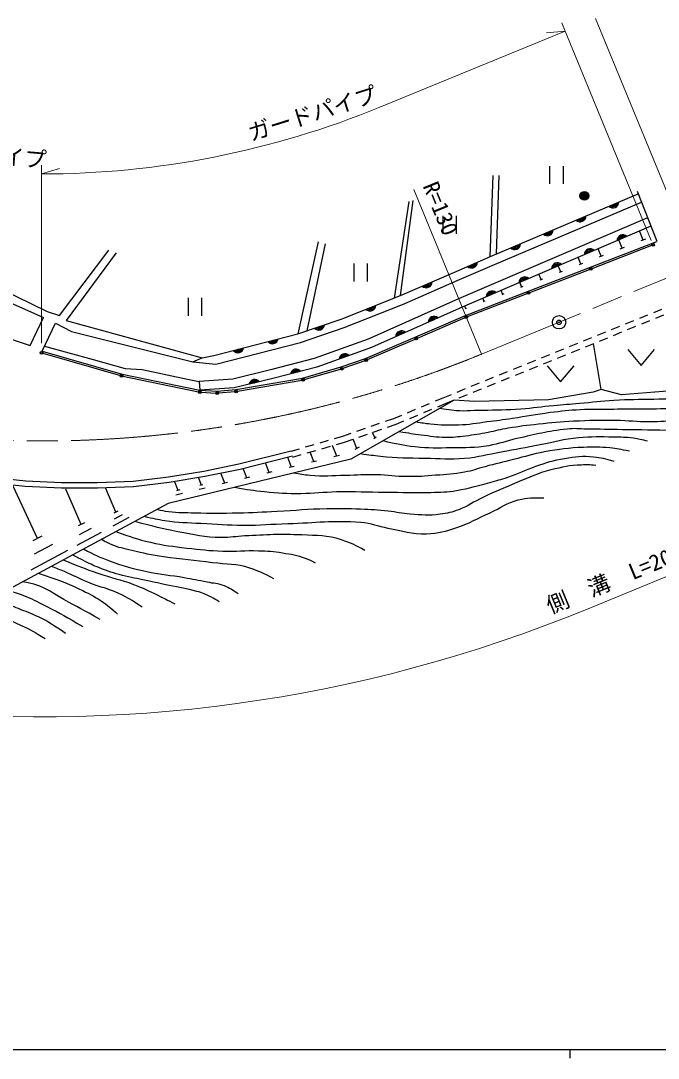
# Model space of a CAD drawing. Units: millimetres at full size, sheet at 1:1000; details may follow other scales. Extents: x 40000 to 680000, y 20000 to 380000.
# Drawn here: x 106356 to 177928, y 204000 to 320560 of the extents above; entities that cross this region are included whole.
import ezdxf
from ezdxf.enums import TextEntityAlignment as Align

# ---------------------------------------------------------------- set-up
doc = ezdxf.new("R2010")
doc.units = ezdxf.units.MM
doc.header["$LTSCALE"] = 1000
doc.header["$PDMODE"] = 32
doc.header["$PDSIZE"] = 500
doc.linetypes.add('CHAIN', pattern=[18.5, 12, -1.5, 3.5, -1.5])
for name, color, linetype, lineweight in [('M-BGD', 7, 'Continuous', 25), ('M-BMK', 2, 'CHAIN', 13), ('M-BMK-SRVR', 3, 'Continuous', 25), ('M-STR-HTXT', 7, 'Continuous', 13), ('M-STR-STRC', 7, 'Continuous', 25), ('M-TTL-BAND', 7, 'Continuous', 25)]:
    doc.layers.add(name, color=color, linetype=linetype, lineweight=lineweight)
doc.styles.add('ＭＳ ゴシック', font='')
doc.styles.get('ＭＳ ゴシック').set_extended_font_data('MS Gothic')

msp = doc.modelspace()

# ---------------------------------------------------------------- linework, layer by layer
at = {"layer": 'M-BGD'}
for p, q in [((165736, 304236), (165736, 302236)), ((167236, 304236), (167236, 302236)), ((159349, 303168), (159035, 294047)), ((159781, 294365), (160057, 303165)), ((175571, 301409), (177758, 295793)), ((149914, 300240), (148295, 289402)), ((149007, 289682), (150428, 300365)), ((153726, 298638), (153726, 296638)), ((155226, 298638), (155226, 296638)), ((176240, 295926), (175840, 296954)), ((139739, 295735), (137458, 285389)), ((140548, 295504), (138471, 285736)), ((171525, 294099), (171189, 294953)), ((173861, 295004), (173493, 295945)), ((174096, 295095), (173625, 294913)), ((176497, 296025), (175983, 295826)), ((169232, 293211), (168927, 293981)), ((171739, 294182), (171311, 294016)), ((143748, 293282), (143748, 291282)), ((145248, 293282), (145248, 291282)), ((166981, 292339), (166708, 293026)), ((169425, 293286), (169039, 293136)), ((164771, 291483), (164529, 292089)), ((164923, 291542), (164619, 291424)), ((167153, 292406), (166809, 292272)), ((160473, 289818), (160292, 290266)), ((162602, 290643), (162391, 291169)), ((162734, 290694), (162470, 290591)), ((125164, 289425), (125164, 287425)), ((126664, 289425), (126664, 287425)), ((158383, 289008), (158232, 289380)), ((160586, 289861), (160360, 289774)), ((156331, 288213), (156209, 288510)), ((156405, 288242), (156256, 288184)), ((158476, 289044), (158289, 288972)), ((177421, 287799), (178347, 288175)), ((107395, 284084), (108892, 287227)), ((174270, 286521), (175197, 286897)), ((175845, 287160), (176772, 287536)), ((176070, 286496), (176997, 286872)), ((177645, 287135), (178572, 287511)), ((108749, 283439), (110246, 286582)), ((171120, 285242), (172046, 285618)), ((172695, 285882), (173622, 286258)), ((172920, 285217), (173846, 285593)), ((174495, 285857), (175422, 286233)), ((169545, 284603), (170471, 284979)), ((171344, 284578), (172271, 284954)), ((166394, 283325), (167321, 283701)), ((167969, 283964), (168896, 284340)), ((168194, 283300), (169121, 283676)), ((169769, 283939), (170696, 284315)), ((174501, 283621), (176001, 281821)), ((176001, 281821), (177501, 283621)), ((163244, 282046), (164170, 282422)), ((164819, 282685), (165745, 283061)), ((165044, 282021), (165970, 282397)), ((166619, 282660), (167545, 283036)), ((160093, 280768), (161020, 281144)), ((161668, 281407), (162595, 281783)), ((161893, 280743), (162820, 281119)), ((163468, 281382), (164395, 281758)), ((165472, 281786), (166972, 279986)), ((166972, 279986), (168472, 281786)), ((156943, 279489), (157869, 279865)), ((158518, 280129), (159444, 280505)), ((158743, 279464), (159669, 279840)), ((160318, 280104), (161244, 280480)), ((153788, 278209), (154719, 278587)), ((155367, 278850), (156294, 279226)), ((157167, 278825), (158094, 279201)), ((151337, 277184), (152260, 277570)), ((152906, 277840), (153788, 278209)), ((153165, 277190), (154055, 277562)), ((154055, 277562), (154943, 277923)), ((155592, 278186), (156519, 278562)), ((148241, 275889), (149123, 276258)), ((149769, 276528), (150692, 276914)), ((150028, 275878), (150950, 276264)), ((151596, 276534), (152519, 276920)), ((145704, 275002), (146648, 275332)), ((147309, 275563), (148241, 275889)), ((147541, 274903), (148492, 275235)), ((148492, 275235), (149382, 275608)), ((142507, 273884), (143439, 274210)), ((144100, 274441), (145043, 274771)), ((144331, 273781), (145275, 274111)), ((146129, 273678), (145853, 274303)), ((145936, 274342), (146880, 274672)), ((138320, 272676), (139281, 272954)), ((139953, 273148), (140914, 273425)), ((140157, 272478), (141117, 272755)), ((141828, 271650), (141360, 272828)), ((141587, 273619), (142507, 273884)), ((141790, 272949), (142720, 273217)), ((142720, 273217), (143670, 273550)), ((144097, 272516), (143674, 273540)), ((146277, 273763), (145981, 273594)), ((136727, 272217), (137647, 272482)), ((136921, 271544), (137851, 271813)), ((138523, 272007), (139484, 272284)), ((139269, 271028), (138844, 272102)), ((142136, 271725), (141520, 271575)), ((144337, 272653), (143856, 272378)), ((134253, 269809), (133834, 270878)), ((136765, 270419), (136337, 271506)), ((137048, 270488), (136481, 270350)), ((139550, 271096), (138988, 270960)), ((129260, 268595), (128822, 269723)), ((131752, 269201), (131342, 270253)), ((132026, 269267), (131478, 269134)), ((134533, 269877), (133974, 269741)), ((108228, 262391), (105486, 268282)), ((124022, 267803), (123630, 268821)), ((126633, 268371), (126294, 269248)), ((126796, 268411), (126470, 268331)), ((129554, 268666), (128966, 268523)), ((113153, 263983), (111421, 267950)), ((117017, 265352), (115919, 268004)), ((124511, 267440), (123753, 267256)), ((124211, 267849), (123832, 267757)), ((127055, 268059), (126402, 267900)), ((118503, 264753), (116697, 263782)), ((117243, 265473), (116791, 265230)), ((117760, 265052), (116857, 264567)), ((113494, 264166), (112813, 263800)), ((114274, 263532), (112912, 262800)), ((108739, 262665), (107717, 262116)), ((115394, 263081), (112670, 261617)), ((109910, 261714), (107866, 260615)), ((111591, 261037), (107503, 258839))]:
    msp.add_line(p, q, dxfattribs=at)
for points in [[(126729, 282681), (128015, 282956), (137458, 285389), (142317, 287052), (149007, 289682), (154960, 292285), (159163, 294102), (175683, 301122)], [(125659, 282225), (128244, 281983), (137745, 284430), (142662, 286113), (149390, 288758), (155359, 291368), (159557, 293183), (176046, 300190)], [(176733, 298427), (155521, 289303), (145352, 284769), (139315, 282602), (134561, 281361), (130166, 280300), (126405, 280039)], [(103985, 298358), (98014, 293159), (100568, 292153), (109320, 287904), (110698, 287455), (116241, 294804)], [(177096, 297494), (155922, 288387), (145725, 283840), (139611, 281646), (134805, 280391), (130319, 279308), (126474, 279041)], [(108749, 283439), (117728, 280853), (126474, 279041), (128389, 278929), (130508, 279118), (138002, 280403), (142335, 281662), (145076, 282624), (156306, 287453), (177768, 295767)], [(117060, 294476), (111465, 286884), (126729, 282681)], [(90767, 291729), (97179, 291801), (99637, 291349), (108892, 287227)], [(180308, 288215), (180377, 286719), (180352, 279041), (173802, 278541), (171530, 279144), (170648, 284295)], [(91939, 286965), (96369, 287774), (107395, 284084)], [(110246, 286582), (112044, 285663), (125659, 282225), (126729, 282681)], [(109017, 284001), (114480, 282507), (118078, 281506), (119976, 281364), (125069, 280310), (126405, 280039), (126474, 279041)], [(171530, 279144), (170626, 278842), (165599, 277977), (157284, 277781), (154998, 277945)], [(154998, 277945), (143402, 271312), (122919, 266333), (99098, 253524)], [(136727, 272217), (130844, 270741), (126910, 269934), (122932, 269295), (118962, 268801), (114948, 268643), (110932, 268641), (106909, 268845), (100929, 269474), (68547, 273233)], [(136873, 271635), (130978, 270156), (127018, 269344), (123016, 268701), (119011, 268202), (114960, 268043), (110917, 268041), (106862, 268246), (100863, 268878), (68477, 272637)]]:
    msp.add_lwpolyline(points, dxfattribs=at)
for radius in [500, 409, 318, 227, 136, 45.5]:
    msp.add_circle((169641, 300888), radius, dxfattribs=at)
for centre, radius, start, end in [((172847, 300189), 650, 225.64101, 0.40128), ((172847, 300189), 520, 231.7568, 354.28549), ((172847, 300189), 390, 242.88949, 343.15281), ((172847, 300189), 260, 277.07878, 308.96352), ((169166, 298624), 650, 225.64101, 0.40128), ((169166, 298624), 520, 231.7568, 354.28549), ((169166, 298624), 390, 242.88949, 343.15281), ((169166, 298624), 260, 277.07878, 308.96352), ((165484, 297060), 650, 225.64101, 0.40128), ((165484, 297060), 520, 231.7568, 354.28549), ((165484, 297060), 390, 242.88949, 343.15281), ((165484, 297060), 260, 277.07878, 308.96352), ((173957, 295872), 650, 45.89407, 180.65434), ((173957, 295872), 520, 52.00986, 174.53855), ((173957, 295872), 390, 63.14255, 163.40586), ((173957, 295872), 260, 97.33184, 129.21657), ((161803, 295496), 650, 225.64101, 0.40128), ((161803, 295496), 520, 231.7568, 354.28549), ((161803, 295496), 390, 242.88949, 343.15281), ((161803, 295496), 260, 277.07878, 308.96352), ((170282, 294291), 650, 45.89407, 180.65434), ((170282, 294291), 520, 52.00986, 174.53855), ((170282, 294291), 390, 63.14255, 163.40586), ((170282, 294291), 260, 97.33184, 129.21657), ((156962, 293423), 650, 226.00056, 0.76083), ((156962, 293423), 520, 232.11635, 354.64504), ((156962, 293423), 390, 243.24904, 343.51235), ((156962, 293423), 260, 277.43833, 309.32306), ((166608, 292711), 650, 45.89407, 180.65434), ((166608, 292711), 520, 52.00986, 174.53855), ((166608, 292711), 390, 63.14255, 163.40586), ((166608, 292711), 260, 97.33184, 129.21657), ((162933, 291130), 650, 45.89407, 180.65434), ((162933, 291130), 520, 52.00986, 174.53855), ((162933, 291130), 390, 63.14255, 163.40586), ((151883, 291213), 650, 226.24047, 1.00074), ((151883, 291213), 520, 232.35626, 354.88495), ((151883, 291213), 390, 243.48895, 343.75227), ((151883, 291213), 260, 277.67824, 309.56298), ((162933, 291130), 260, 97.33184, 129.21657), ((159259, 289550), 650, 45.89407, 180.65434), ((159259, 289550), 520, 52.00986, 174.53855), ((159259, 289550), 390, 63.14255, 163.40586), ((159259, 289550), 260, 97.33184, 129.21657), ((145570, 288599), 650, 224.07923, 358.8395), ((145570, 288599), 520, 230.19502, 352.72371), ((145570, 288599), 390, 241.32771, 341.59103), ((145570, 288599), 260, 275.517, 307.40174), ((152752, 286700), 650, 46.64873, 181.409), ((152752, 286700), 520, 52.76452, 175.29322), ((152752, 286700), 390, 63.89721, 164.16053), ((152752, 286700), 260, 98.0865, 129.97124), ((139806, 286457), 650, 221.51627, 356.27654), ((139806, 286457), 520, 227.63206, 350.16076), ((139806, 286457), 390, 238.76475, 339.02807), ((139806, 286457), 260, 272.95404, 304.83878), ((149098, 285071), 650, 46.64873, 181.409), ((149098, 285071), 520, 52.76452, 175.29322), ((134611, 284914), 650, 217.06408, 351.82435), ((134611, 284914), 520, 223.17987, 345.70856), ((134611, 284914), 390, 234.31256, 334.57588), ((134611, 284914), 260, 268.50185, 300.38659), ((149098, 285071), 390, 63.89721, 164.16053), ((149098, 285071), 260, 98.0865, 129.97124), ((130737, 283916), 650, 217.06408, 351.82435), ((130737, 283916), 520, 223.17987, 345.70856), ((130737, 283916), 390, 234.31256, 334.57588), ((130737, 283916), 260, 268.50185, 300.38659), ((142752, 282508), 650, 42.36501, 177.12528), ((142752, 282508), 520, 48.4808, 171.00949), ((142752, 282508), 390, 59.61349, 159.8768), ((142752, 282508), 260, 93.80278, 125.68751), ((137271, 280777), 650, 37.25635, 172.01662), ((137271, 280777), 520, 43.37214, 165.90083), ((137271, 280777), 390, 54.50483, 154.76814), ((137271, 280777), 260, 88.69412, 120.57885), ((132621, 279607), 650, 36.18454, 170.94481), ((132621, 279607), 520, 42.30032, 164.82902), ((132621, 279607), 390, 53.43301, 153.69633), ((132621, 279607), 260, 87.6223, 119.50704)]:
    msp.add_arc(centre, radius, start, end, dxfattribs=at)
for points, knots in [([(153428, 277047), (154036, 276917), (154230, 276899), (154748, 276834), (156077, 276667), (156838, 276807), (158177, 276822), (159871, 276841), (160823, 276841), (162514, 276958), (163951, 277057), (164747, 277218), (166182, 277352), (167314, 277458), (167951, 277482), (169084, 277580), (170595, 277711), (171435, 277858), (172949, 277945), (174693, 278044), (175673, 278017), (177420, 278052), (179004, 278084), (179892, 278172), (181476, 278121), (182141, 278100), (182512, 278051), (183175, 277985), (183882, 277915), (184277, 277862), (184979, 277750), (185593, 277652), (185796, 277614), (186545, 277465)], [0, 0, 0, 0, 1, 1, 1, 2, 2, 2, 3, 3, 3, 4, 4, 4, 5, 5, 5, 6, 6, 6, 7, 7, 7, 8, 8, 8, 9, 9, 9, 10, 10, 10, 11, 11, 11, 11]), ([(185118, 276856), (184076, 277007), (183757, 277038), (182879, 277083), (181640, 277146), (180945, 277006), (179705, 276977), (178151, 276939), (177281, 276933), (175727, 276916), (174465, 276902), (173758, 276912), (172496, 276898), (171201, 276884), (170474, 276914), (169181, 276848), (167859, 276780), (167121, 276698), (165808, 276530), (164138, 276316), (163215, 276113), (161549, 275869), (160431, 275705), (159804, 275620), (158683, 275481), (157449, 275327), (156762, 275165), (155520, 275131), (154278, 275096), (153575, 275096), (152341, 275241), (151699, 275317), (151469, 275344), (150704, 275489)], [0, 0, 0, 0, 1, 1, 1, 2, 2, 2, 3, 3, 3, 4, 4, 4, 5, 5, 5, 6, 6, 6, 7, 7, 7, 8, 8, 8, 9, 9, 9, 10, 10, 10, 11, 11, 11, 11]), ([(148828, 274416), (150025, 274223), (150346, 274173), (151323, 274049), (152383, 273915), (152977, 273779), (154046, 273770), (154926, 273762), (155419, 273829), (156292, 273935), (157285, 274056), (157837, 274162), (158820, 274345), (159711, 274512), (160200, 274659), (161093, 274810), (162405, 275032), (163146, 275128), (164470, 275267), (166013, 275429), (166880, 275518), (168430, 275598), (170281, 275694), (171321, 275707), (173175, 275685), (174652, 275667), (175476, 275523), (176953, 275522), (178238, 275521), (178957, 275615), (180238, 275731), (181022, 275802), (181450, 275975), (182237, 275988), (182754, 275997), (182950, 275991), (183560, 275933)], [0, 0, 0, 0, 1, 1, 1, 2, 2, 2, 3, 3, 3, 4, 4, 4, 5, 5, 5, 6, 6, 6, 7, 7, 7, 8, 8, 8, 9, 9, 9, 10, 10, 10, 11, 11, 11, 12, 12, 12, 12]), ([(179980, 274528), (177017, 274569), (176274, 274578), (173899, 274615), (172326, 274639), (171444, 274664), (169871, 274679), (169023, 274687), (168542, 274791), (167700, 274688), (165473, 274414), (164243, 274116), (162056, 273612), (160814, 273326), (160149, 273027), (158892, 272815), (157269, 272540), (156331, 272603), (154685, 272574), (153100, 272547), (152204, 272505), (150629, 272683), (149193, 272845), (148664, 272964), (146994, 273367)], [0, 0, 0, 0, 1, 1, 1, 2, 2, 2, 3, 3, 3, 4, 4, 4, 5, 5, 5, 6, 6, 6, 7, 7, 7, 8, 8, 8, 8]), ([(144500, 271940), (145564, 271774), (145867, 271744), (146747, 271649), (148684, 271439), (149782, 271456), (151730, 271417), (153471, 271383), (154453, 271266), (156189, 271413), (157816, 271550), (158701, 271839), (160308, 272129), (162016, 272438), (162970, 272627), (164676, 272945), (166351, 273256), (167267, 273590), (168964, 273739), (170506, 273875), (171379, 273847), (172926, 273813), (173791, 273794), (174282, 273824), (175137, 273694), (175770, 273598), (176004, 273547), (176740, 273350)], [0, 0, 0, 0, 1, 1, 1, 2, 2, 2, 3, 3, 3, 4, 4, 4, 5, 5, 5, 6, 6, 6, 7, 7, 7, 8, 8, 8, 9, 9, 9, 9]), ([(130378, 268146), (131952, 267876), (132404, 267808), (133713, 267672), (135297, 267507), (136192, 267448), (137784, 267458), (139361, 267468), (140240, 267627), (141817, 267659), (143957, 267703), (145155, 267619), (147295, 267601), (149288, 267585), (150405, 267499), (152397, 267573), (153530, 267615), (154176, 267586), (155290, 267790), (156763, 268061), (157572, 268299), (159017, 268693), (159805, 268907), (160252, 269011), (161023, 269278), (162275, 269713), (162930, 270082), (164184, 270506), (165418, 270923), (166111, 271195), (167399, 271391), (168663, 271584), (169396, 271723), (170667, 271579), (171564, 271477), (171932, 271398), (172926, 271094)], [0, 0, 0, 0, 1, 1, 1, 2, 2, 2, 3, 3, 3, 4, 4, 4, 5, 5, 5, 6, 6, 6, 7, 7, 7, 8, 8, 8, 9, 9, 9, 10, 10, 10, 11, 11, 11, 12, 12, 12, 12]), ([(174687, 272190), (173666, 272410), (173348, 272465), (172479, 272562), (171340, 272689), (170691, 272684), (169546, 272633), (167826, 272556), (166860, 272438), (165167, 272125), (163789, 271869), (163041, 271610), (161680, 271272), (160429, 270961), (159728, 270789), (158481, 270460), (157583, 270223), (157098, 270013), (156187, 269834), (154934, 269588), (154209, 269592), (152936, 269490), (151685, 269391), (150982, 269333), (149727, 269341), (148382, 269349), (147634, 269515), (146289, 269546), (144933, 269576), (144174, 269494), (142818, 269478), (141259, 269459), (140377, 269310), (138826, 269471), (138084, 269548), (137810, 269574), (136935, 269740)], [0, 0, 0, 0, 1, 1, 1, 2, 2, 2, 3, 3, 3, 4, 4, 4, 5, 5, 5, 6, 6, 6, 7, 7, 7, 8, 8, 8, 9, 9, 9, 10, 10, 10, 11, 11, 11, 12, 12, 12, 12]), ([(170916, 270610), (170184, 270670), (169946, 270662), (169323, 270647), (167959, 270616), (167200, 270414), (165875, 270092), (164331, 269717), (163536, 269269), (162063, 268674), (160547, 268061), (159703, 267703), (158223, 267008), (157156, 266507), (156641, 266045), (155538, 265628), (154750, 265330), (154278, 265231), (153444, 265111), (152148, 264925), (151399, 265045), (150091, 265120), (149113, 265176), (148582, 265367), (147607, 265467), (146404, 265590), (145726, 265619), (144517, 265673), (143034, 265740), (142201, 265758), (140716, 265727), (138530, 265681), (137311, 265527), (135127, 265419), (133424, 265335), (132471, 265279), (130767, 265238), (128869, 265191), (127804, 265193), (125906, 265248), (124753, 265281), (124096, 265214), (122955, 265390), (122437, 265471), (122246, 265498), (121636, 265643)], [0, 0, 0, 0, 1, 1, 1, 2, 2, 2, 3, 3, 3, 4, 4, 4, 5, 5, 5, 6, 6, 6, 7, 7, 7, 8, 8, 8, 9, 9, 9, 10, 10, 10, 11, 11, 11, 12, 12, 12, 13, 13, 13, 14, 14, 14, 15, 15, 15, 15]), ([(120228, 264886), (121303, 264620), (121631, 264561), (122541, 264412), (124107, 264154), (125008, 264201), (126592, 264101), (128454, 263983), (129498, 263911), (131363, 263890), (133315, 263868), (134407, 264017), (136359, 264075), (139546, 264170), (141340, 264449), (144521, 264228), (145741, 264143), (146377, 263778), (147582, 263570), (149264, 263281), (150200, 262837), (151905, 262928), (153262, 263001), (154025, 263194), (155314, 263626), (156826, 264132), (157589, 264631), (159044, 265283), (160283, 265840), (160888, 266411), (162212, 266719), (163301, 266973), (163802, 266991), (165066, 266964)], [0, 0, 0, 0, 1, 1, 1, 2, 2, 2, 3, 3, 3, 4, 4, 4, 5, 5, 5, 6, 6, 6, 7, 7, 7, 8, 8, 8, 9, 9, 9, 10, 10, 10, 11, 11, 11, 11]), ([(144980, 261041), (143876, 261680), (143436, 261872), (142376, 262230), (140715, 262791), (139673, 262702), (137921, 262786), (135413, 262907), (134001, 262806), (131494, 262680), (130472, 262628), (129904, 262487), (128881, 262497), (126954, 262518), (125884, 262796), (123989, 263148), (122078, 263502), (121416, 263685), (119151, 264307)], [0, 0, 0, 0, 1, 1, 1, 2, 2, 2, 3, 3, 3, 4, 4, 4, 5, 5, 5, 6, 6, 6, 6]), ([(134774, 257852), (133607, 258500), (133163, 258700), (132061, 259063), (130502, 259578), (129530, 259453), (127902, 259670), (125751, 259958), (124528, 259995), (122385, 260341), (120984, 260566), (120195, 260696), (118820, 261049), (117908, 261283), (117364, 261334), (116505, 261718), (116060, 261916), (115889, 261995), (115396, 262288)], [0, 0, 0, 0, 1, 1, 1, 2, 2, 2, 3, 3, 3, 4, 4, 4, 5, 5, 5, 6, 6, 6, 6]), ([(117030, 263167), (118813, 262529), (119363, 262334), (120906, 261974), (122482, 261606), (123392, 261521), (124998, 261324), (126571, 261130), (127456, 261039), (129039, 260970), (130606, 260903), (131487, 261082), (133054, 261023), (134109, 260983), (134709, 260979), (135748, 260788), (136758, 260602), (137356, 260572), (138305, 260181), (138741, 260002), (138914, 259932), (139395, 259661)], [0, 0, 0, 0, 1, 1, 1, 2, 2, 2, 3, 3, 3, 4, 4, 4, 5, 5, 5, 6, 6, 6, 7, 7, 7, 7]), ([(113404, 261217), (114733, 260522), (115162, 260326), (116336, 259867), (117967, 259230), (118941, 259031), (120651, 258655), (122210, 258311), (123116, 258295), (124688, 258016), (125699, 257837), (126263, 257726), (127269, 257519), (128018, 257365), (128471, 257390), (129182, 257108), (129843, 256846), (130101, 256670), (130759, 256198)], [0, 0, 0, 0, 1, 1, 1, 2, 2, 2, 3, 3, 3, 4, 4, 4, 5, 5, 5, 6, 6, 6, 6]), ([(111123, 259990), (112967, 259237), (113475, 259030), (115012, 258493), (116565, 257950), (117494, 257821), (119029, 257230), (120113, 256813), (120700, 256528), (121743, 256018), (122495, 255651), (122744, 255523), (123648, 255037)], [0, 0, 0, 0, 1, 1, 1, 2, 2, 2, 3, 3, 3, 4, 4, 4, 4]), ([(128619, 255285), (128207, 255556), (128073, 255632), (127705, 255824), (127117, 256132), (126763, 256269), (126124, 256450), (124927, 256789), (124225, 256857), (123008, 257119), (122005, 257334), (121443, 257455), (120439, 257671), (119393, 257895), (118798, 257982), (117761, 258246), (116739, 258506), (116174, 258691), (115196, 259083), (114448, 259382), (114042, 259583), (113322, 259943), (112863, 260171), (112712, 260248), (112158, 260547)], [0, 0, 0, 0, 1, 1, 1, 2, 2, 2, 3, 3, 3, 4, 4, 4, 5, 5, 5, 6, 6, 6, 7, 7, 7, 8, 8, 8, 8]), ([(119969, 254684), (119006, 255352), (118674, 255544), (117795, 256008), (116350, 256772), (115387, 256851), (113879, 257478), (112847, 257908), (112308, 258240), (111275, 258667), (110689, 258908), (110494, 258988), (109766, 259261)], [0, 0, 0, 0, 1, 1, 1, 2, 2, 2, 3, 3, 3, 4, 4, 4, 4]), ([(108329, 258488), (110534, 257746), (111230, 257566), (112969, 256702), (113928, 256225), (114489, 255988), (115374, 255385), (116140, 254862), (116410, 254633), (117228, 253900)], [0, 0, 0, 0, 1, 1, 1, 2, 2, 2, 3, 3, 3, 3]), ([(104799, 256589), (105823, 256299), (106133, 256204), (106959, 255877), (107899, 255503), (108387, 255203), (109289, 254747), (110899, 253934), (111411, 253615), (113326, 252508)], [0, 0, 0, 0, 1, 1, 1, 2, 2, 2, 3, 3, 3, 3]), ([(115267, 253292), (113292, 254395), (112784, 254683), (111176, 255543), (109956, 256195), (109366, 256794), (108041, 257188), (107468, 257359), (107234, 257432), (106551, 257532)], [0, 0, 0, 0, 1, 1, 1, 2, 2, 2, 3, 3, 3, 3]), ([(111385, 251724), (110017, 252653), (109602, 252972), (108352, 253576), (107492, 253992), (106981, 254162), (106095, 254518), (105381, 254805), (104987, 254983), (104253, 255214), (103740, 255375), (103561, 255426), (102928, 255584)], [0, 0, 0, 0, 1, 1, 1, 2, 2, 2, 3, 3, 3, 4, 4, 4, 4]), ([(100843, 254462), (101947, 254226), (102271, 254143), (103169, 253874), (104404, 253503), (105084, 253242), (106255, 252703), (107401, 252175), (107798, 251939), (109093, 251161)], [0, 0, 0, 0, 1, 1, 1, 2, 2, 2, 3, 3, 3, 3])]:
    msp.add_open_spline(points, degree=3, knots=knots, dxfattribs=at)
at = {"layer": 'M-BMK'}
msp.add_line((158092, 283106), (185198, 294246), dxfattribs=at)
msp.add_arc((108675, 403347), 130000, 263.32315, 292.3419, dxfattribs=at)
at = {"layer": 'M-BMK-SRVR'}
msp.add_circle((166791, 286681), 750, dxfattribs=at)
msp.add_point((166791, 286681), dxfattribs=at)
at = {"layer": 'M-STR-HTXT'}
for p, q in [((170878, 320796), (180554, 297254)), ((146688, 310854), (167477, 319398)), ((167477, 319398), (165399, 319192)), ((167097, 320323), (167477, 319398)), ((167477, 319398), (177151, 295858)), ((108691, 304347), (108691, 303347)), ((108691, 303347), (110691, 303947)), ((108691, 303347), (108694, 284349)), ((158092, 283106), (150489, 301605)), ((169876, 254433), (196982, 265573))]:
    msp.add_line(p, q, dxfattribs=at)
for radius, start in [(100000, 270.00913), (161000, 263.32315)]:
    msp.add_arc((108675, 403347), radius, start, 292.3419, dxfattribs=at)
at = {"layer": 'M-STR-STRC'}
for p, q in [((170497, 292736), (177204, 295334)), ((163509, 290029), (170217, 292627)), ((156521, 287322), (163229, 289920)), ((150903, 284912), (156243, 287208)), ((145286, 282497), (150627, 284793)), ((108838, 283205), (117536, 280700)), ((142537, 281521), (145007, 282388)), ((138191, 280250), (142252, 281430)), ((117827, 280628), (126301, 278873)), ((130682, 278945), (137899, 280182)), ((126598, 278834), (128242, 278737)), ((128542, 278742), (130384, 278906))]:
    msp.add_line(p, q, dxfattribs=at)
for centre, radius in [((177344, 295388), 150), ((177344, 295388), 120), ((177344, 295388), 100), ((170357, 292681), 150), ((170357, 292681), 120), ((170357, 292681), 100), ((163369, 289975), 150), ((163369, 289975), 120), ((163369, 289975), 100), ((156381, 287268), 150), ((156381, 287268), 120), ((156381, 287268), 100), ((150765, 284853), 150), ((150765, 284853), 120), ((150765, 284853), 100), ((108694, 283247), 150), ((108694, 283247), 120), ((108694, 283247), 100), ((145148, 282438), 150), ((145148, 282438), 120), ((145148, 282438), 100), ((142396, 281472), 150), ((142396, 281472), 120), ((142396, 281472), 100), ((117680, 280659), 150), ((117680, 280659), 120), ((117680, 280659), 100), ((138047, 280208), 150), ((138047, 280208), 120), ((138047, 280208), 100), ((126448, 278842), 150), ((126448, 278842), 120), ((126448, 278842), 100), ((128392, 278728), 150), ((128392, 278728), 120), ((128392, 278728), 100), ((130534, 278919), 150), ((130534, 278919), 120), ((130534, 278919), 100)]:
    msp.add_circle(centre, radius, dxfattribs=at)
at = {"layer": 'M-TTL-BAND'}
for p, q in [((40000, 205000), (579000, 205000)), ((168000, 205000), (168000, 204000))]:
    msp.add_line(p, q, dxfattribs=at)

# ---------------------------------------------------------------- texts
at = {"layer": 'M-STR-HTXT', "style": 'ＭＳ ゴシック'}
for s, rotation, p in [('ガードパイプ', 17.457, (139535, 308754)), ('ガードパイプ', 355.132, (101628, 304097)), ('側\u3000溝\u3000L=200.0', 22.342, (174691, 256952))]:
    msp.add_text(s, height=1833, rotation=rotation, dxfattribs=at).set_placement(p, align=Align.BOTTOM_CENTER)
msp.add_text('R=130', height=1833, rotation=292.342, dxfattribs=at).set_placement((150952, 301795), align=Align.BOTTOM_LEFT)

doc.saveas('drawing.dxf')
